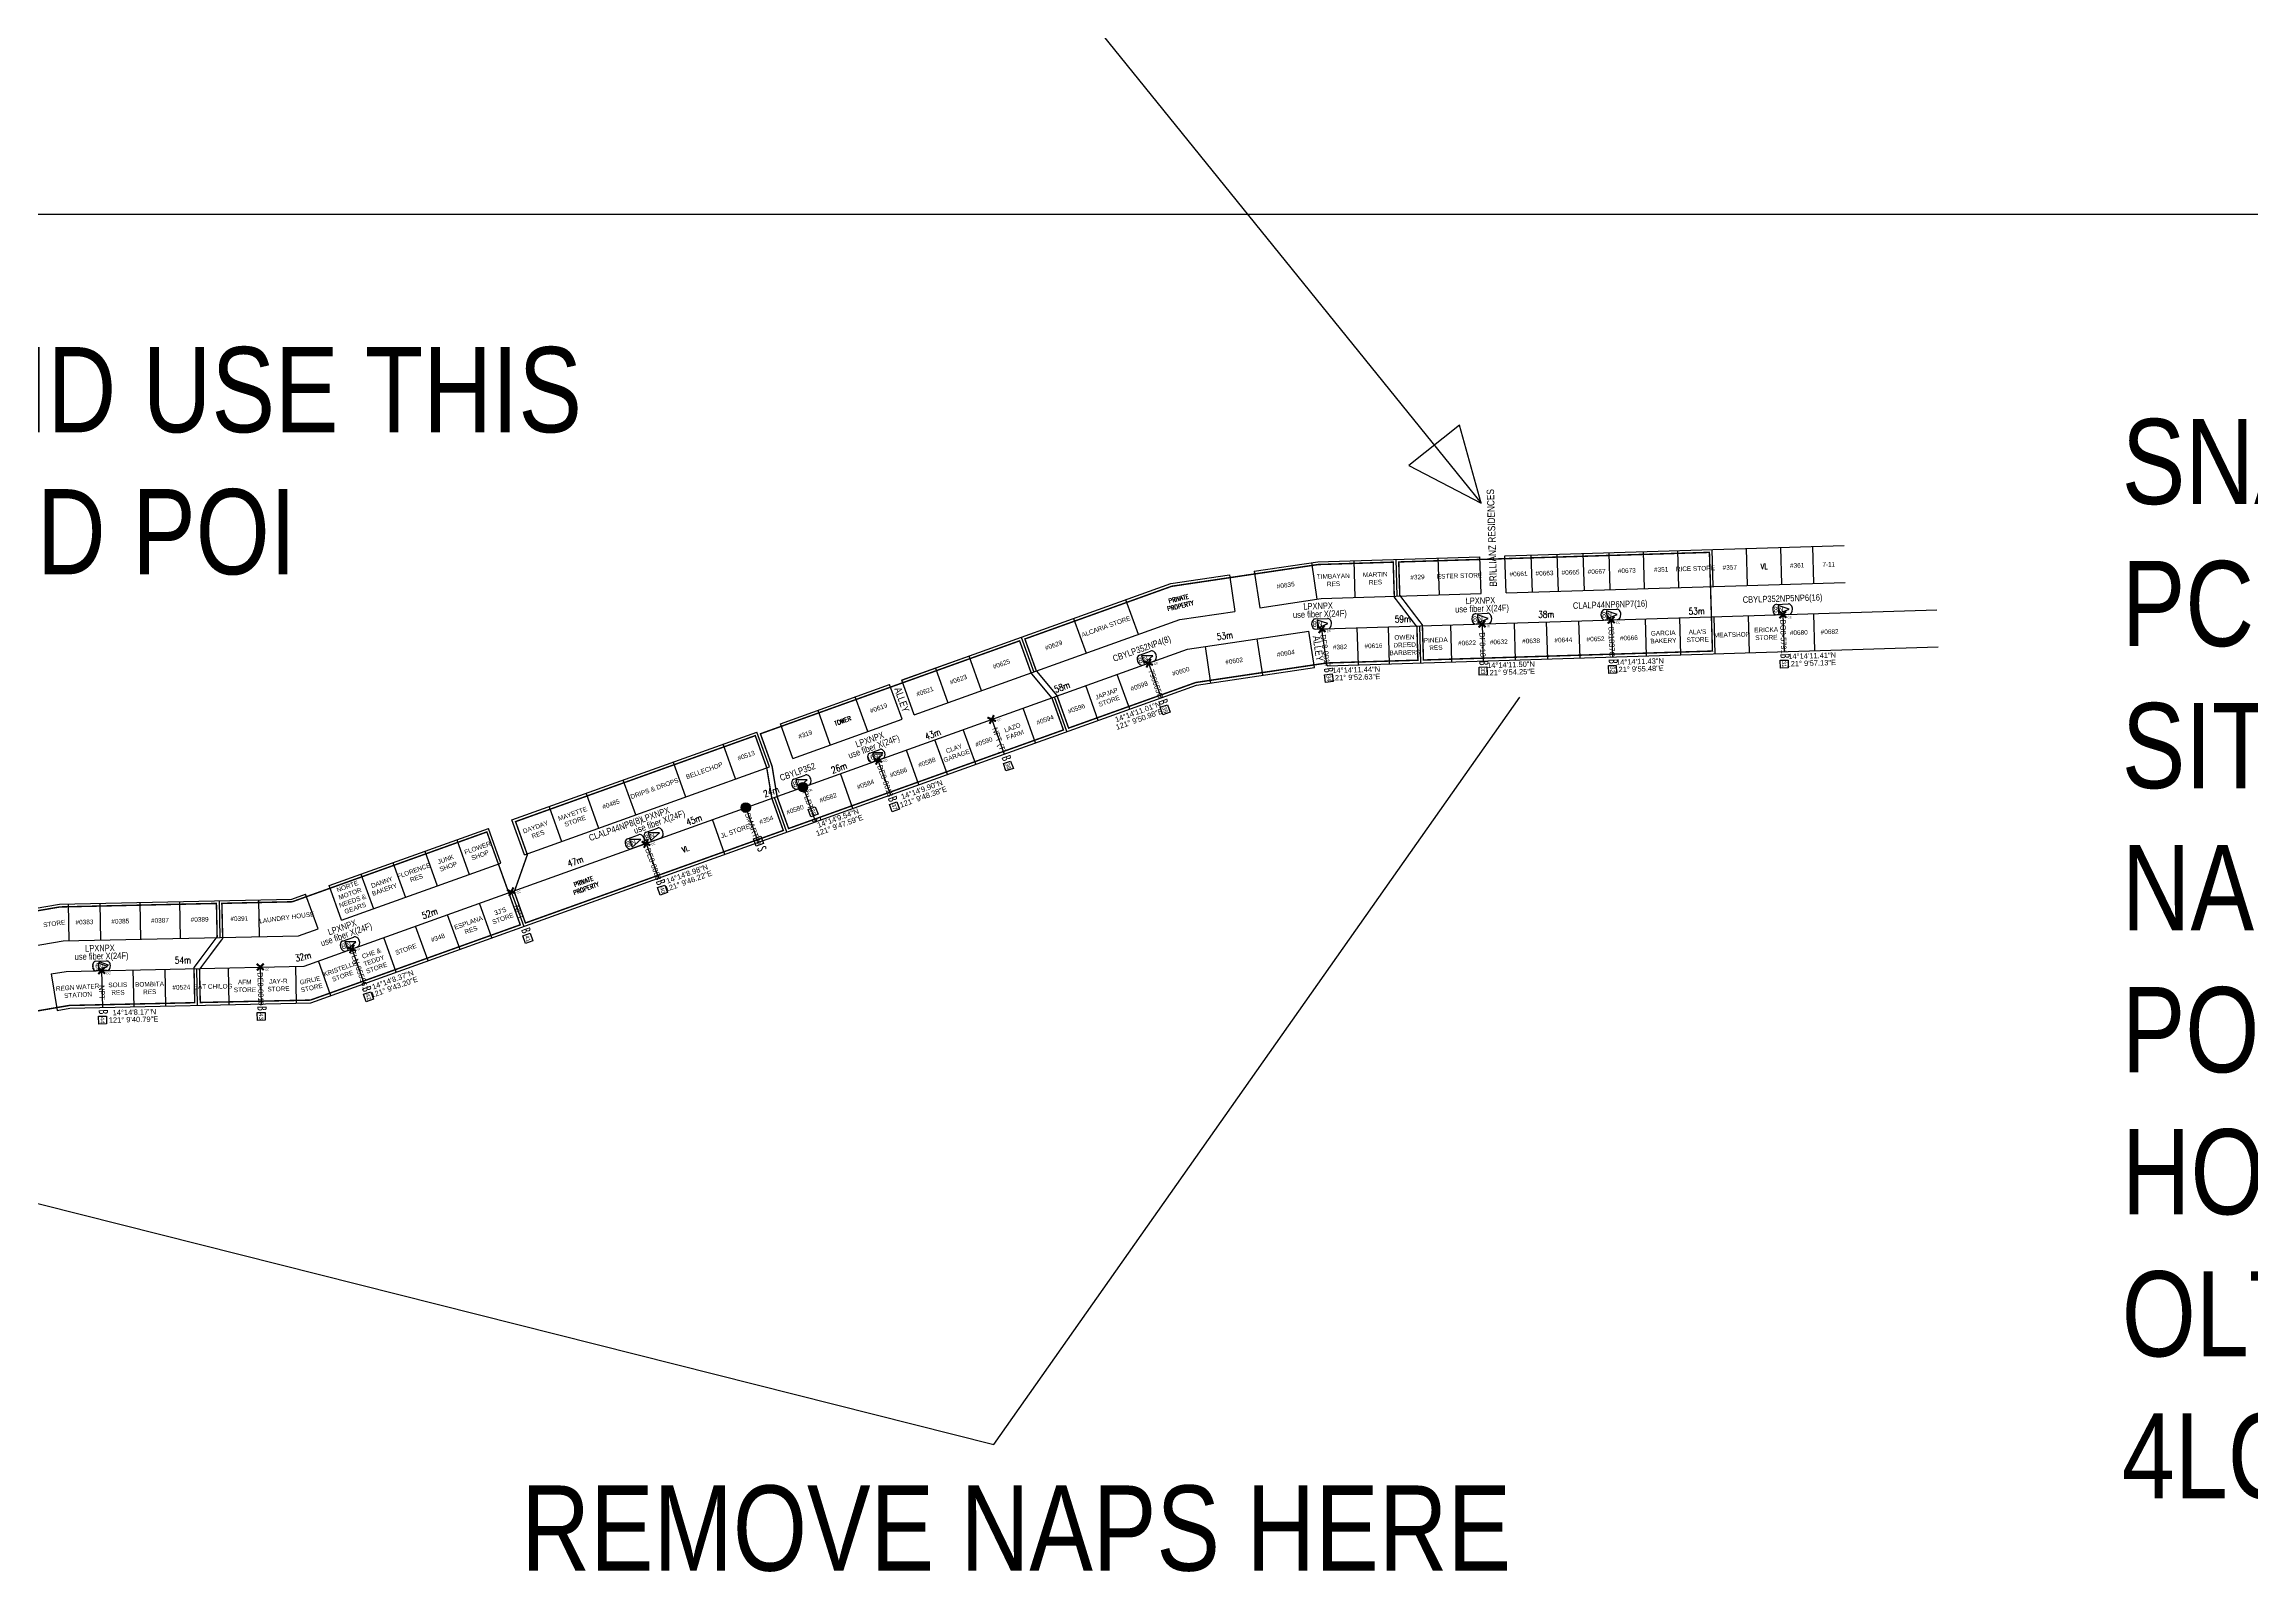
# Model space of a CAD drawing. Extents: x -663610 to -207124, y 70878 to 297551.
# Drawn here: x -212955 to -210562, y 79916 to 81573 of the extents above; entities that cross this region are included whole.
import ezdxf
from ezdxf.enums import TextEntityAlignment as Align

# ---------------------------------------------------------------- set-up
doc = ezdxf.new("R2010")
doc.units = 0
doc.header["$LTSCALE"] = 0.3
doc.linetypes.add('ACAD_ISO05W100', pattern=[33, 24, -3, 0, -3, 0, -3])
doc.layers.get('0').update_dxf_attribs({"linetype": 'CONTINUOUS'})
for name, color, linetype in [('BASEMAP', 7, 'CONTINUOUS'), ('COORDINATES', 3, 'CONTINUOUS'), ('Digitel pole', 7, 'CONTINUOUS'), ('Distance Data', 7, 'CONTINUOUS'), ('Double NAP', 7, 'CONTINUOUS'), ('Electric Pole ID', 7, 'CONTINUOUS'), ('Electrical Pole (Circular Conc.)', 7, 'CONTINUOUS'), ('Electrical Pole (Wood)', 7, 'CONTINUOUS'), ('EXISTING NAP AND LCP', 2, 'CONTINUOUS'), ('Existing NAP ID', 2, 'CONTINUOUS'), ('House Number', 6, 'CONTINUOUS'), ('Lengend', 7, 'CONTINUOUS'), ('NAP Boundary', 1, 'CONTINUOUS'), ('PLDT or SMART Pole ID', 7, 'CONTINUOUS'), ('PLDT Pole (Cirular Conc.)', 7, 'CONTINUOUS'), ('Proposed NAP', 7, 'CONTINUOUS'), ('Proposed NAP ID', 1, 'CONTINUOUS'), ('Road Name', 7, 'CONTINUOUS'), ('Survey sequence', 7, 'CONTINUOUS'), ('Vacant', 1, 'CONTINUOUS')]:
    doc.layers.add(name, color=color, linetype=linetype)
doc.layers.add('Pole size-Big', color=251, linetype='CONTINUOUS', lineweight=0)
doc.layers.add('Pole size-Small', color=251, linetype='CONTINUOUS', lineweight=0)
doc.styles.add('Mark', font='arial.ttf', dxfattribs={"width": 0.8, "height": 2.5})
doc.styles.add('ROMANS', font='ROMANS.SHX', dxfattribs={"width": 0.8, "height": 2})
doc.styles.get("Standard").update_dxf_attribs({"font": '', "width": 0.8})
doc.styles.get('Standard').set_extended_font_data('FangSong_GB2312')

# ---------------------------------------------------------------- blocks, each defined once
blk = doc.blocks.new('Electrical Pole (Circular Conc.)')
at = {"const_width": 1.18}
for points in [[(-322437.5, 145744.4), (-322433.6, 145740.7)], [(-322437.5, 145740.6), (-322433.6, 145744.4)]]:
    blk.add_lwpolyline(points, dxfattribs=at)
at = {"color": 1, "lineweight": 0, "ltscale": 2, "insert": (-322432.9, 145741.5), "char_height": 1.2, "width": 1.894, "attachment_point": 1}
blk.add_mtext('{\\fArial|b0|i0|c0|p34;\\C7;CC}', dxfattribs=at)
blk = doc.blocks.new('Electrical Pole (Wood)')
at = {"const_width": 1.18}
for points in [[(-322437.5, 145736), (-322433.6, 145732.3)], [(-322437.5, 145732.3), (-322433.6, 145736.1)]]:
    blk.add_lwpolyline(points, dxfattribs=at)
at = {"color": 1, "lineweight": 0, "ltscale": 2, "insert": (-322432.8, 145733.3), "char_height": 1.2, "width": 1.271, "attachment_point": 1}
blk.add_mtext('{\\fArial|b0|i0|c0|p34;\\C7;W}', dxfattribs=at)
blk = doc.blocks.new('PLDT Pole (Cirular Conc.)')
at = {"ltscale": 0.3}
blk.add_hatch(color=256, dxfattribs=at).paths.add_polyline_path([(-322433.1, 145724.2, 1), (-322438.4, 145724.2, 1)])
at = {"color": 7, "linetype": 'Continuous'}
blk.add_circle((-322435.8, 145724.2), 2.63, dxfattribs=at)
at = {"insert": (-322432.5, 145721.1), "char_height": 1.2, "width": 3.754, "attachment_point": 5}
blk.add_mtext('{\\fArial|b1|i0|c0|p34;\\C7;CC}', dxfattribs=at)
blk = doc.blocks.new('pldt2')
at = {"layer": 'Lengend'}
h = blk.add_hatch(color=256, dxfattribs=at)
h.dxf.hatch_style = 1
edge = h.paths.add_edge_path()
edge.add_arc((64551.64, 10585.08), 1.85, 0, 360)
blk.add_circle((64551.64, 10585.08), 1.85, dxfattribs=at)
blk = doc.blocks.new('PROPOSED NAP')
at = {"color": 7, "linetype": 'Continuous'}
for p, q in [((74519.1, 11201.4), (74524.6, 11201.4)), ((74524.6, 11196.5), (74519.1, 11196.5))]:
    blk.add_line(p, q, dxfattribs=at)
blk.add_lwpolyline([(74524.8, 11199), (74519.9, 11200.8), (74519.9, 11197.1)], close=True, dxfattribs=at)
for centre, start_param, end_param in [((74519.1, 11199), 3.141593, 4.712389), ((74519.1, 11199), 4.712389, 6.283185), ((74524.6, 11199), 1.570796, 3.141593), ((74524.6, 11199), 0, 1.570796)]:
    blk.add_ellipse(centre, major_axis=(0, -2.44), ratio=0.75, start_param=start_param, end_param=end_param, dxfattribs=at)
at = {"color": 7, "style": 'Mark', "width": 0.8}
for s, height, p in [('8', 2.55, (74518.7, 11197.7)), ('N', 2.12, (74521.2, 11197.9))]:
    blk.add_text(s, height=height, dxfattribs=at).set_placement(p, align=Align.CENTER)
blk = doc.blocks.new('PROPOSED LCP')
at = {"color": 7, "linetype": 'Continuous'}
for p, q in [((74518.8, 11219.9), (74525.3, 11219.9)), ((74525.3, 11214.1), (74518.8, 11214.1))]:
    blk.add_line(p, q, dxfattribs=at)
blk.add_lwpolyline([(74525.4, 11217), (74519.7, 11219.1), (74519.7, 11214.8)], close=True, dxfattribs=at)
for centre, major_axis, start_param, end_param in [((74518.8, 11217), (0, -2.87), 3.141593, 4.712389), ((74518.8, 11217), (0, -2.88), 4.712389, 6.283185), ((74525.3, 11217), (0, -2.87), 1.570796, 3.141593), ((74525.3, 11217), (0, -2.88), 0, 1.570796)]:
    blk.add_ellipse(centre, major_axis=major_axis, ratio=0.75, start_param=start_param, end_param=end_param, dxfattribs=at)
at = {"color": 7, "style": 'Mark', "width": 0.8}
for s, height, p in [('8', 3, (74518.4, 11215.5)), ('L', 2.5, (74521.2, 11215.8))]:
    blk.add_text(s, height=height, dxfattribs=at).set_placement(p, align=Align.CENTER)
blk = doc.blocks.new('DN')
at = {"color": 7, "linetype": 'Continuous'}
for p, q in [((-318213.4, 148769.4), (-318200.5, 148769.4)), ((-318200.5, 148758), (-318213.4, 148758))]:
    blk.add_line(p, q, dxfattribs=at)
blk.add_lwpolyline([(-318199.5, 148762.8), (-318210.6, 148766.9), (-318210.6, 148758.6)], close=True, dxfattribs=at)
blk.add_lwpolyline([(-318201, 148763.3), (-318198.5, 148764.3), (-318209.6, 148768.4), (-318209.6, 148766.6)], dxfattribs=at)
for centre, start_param, end_param in [((-318213.4, 148763.7), 3.141593, 4.712389), ((-318213.4, 148763.7), 4.712389, 6.283185), ((-318200.5, 148763.7), 1.570796, 3.141593), ((-318200.5, 148763.7), 0, 1.570796)]:
    blk.add_ellipse(centre, major_axis=(0, -5.74), ratio=0.75, start_param=start_param, end_param=end_param, dxfattribs=at)
at = {"color": 7, "style": 'Mark', "width": 0.8}
for s, height, p in [('16', 5.93, (-318214.4, 148760.7)), ('N', 4.95, (-318207.6, 148760.3))]:
    blk.add_text(s, height=height, dxfattribs=at).set_placement(p, align=Align.CENTER)

msp = doc.modelspace()

# ---------------------------------------------------------------- linework, layer by layer
at = {"layer": 'BASEMAP', "color": 4, "linetype": 'Continuous', "ltscale": 2}
msp.add_lwpolyline([(-214505.4, 83945.9), (-208336.1, 83945.9), (-208336.1, 81388), (-214505.4, 81388)], close=True, dxfattribs=at)
msp.add_lwpolyline([(-212305.2, 82198.2), (-211397.2, 81074.9), (-211421, 81159.6), (-211475.8, 81115.8), (-211397.2, 81074.9)], dxfattribs=at)
at = {"layer": 'BASEMAP', "color": 251, "ltscale": 2}
for points in [[(-211643.3, 81001.2), (-211574.4, 81011.4), (-211398.7, 81016.9)], [(-211397.4, 80976.9), (-211398.7, 81016.9)], [(-211371.7, 81017.7), (-211004.1, 81029.1)], [(-211370.4, 80977.7), (-211371.7, 81017.7)], [(-211343.4, 81018.6), (-211342.2, 80978.6)], [(-211315.2, 81019.5), (-211314, 80979.5)], [(-211287, 81020.3), (-211285.7, 80980.4)], [(-211257.5, 80981.2), (-211258.7, 81021.2)], [(-211220.3, 80982.4), (-211221.5, 81022.4)], [(-211183.1, 80983.5), (-211184.3, 81023.5)], [(-211145.8, 80984.7), (-211147.1, 81024.7)], [(-211108.6, 80985.9), (-211109.9, 81025.8)], [(-211071.4, 80987), (-211072.6, 81027)], [(-211038.4, 81028.1), (-211037.1, 80988.1)], [(-212025.3, 80883.1), (-211733.7, 80987.7), (-211670, 80997.2)], [(-211670, 80997.2), (-211664.2, 80957.6)], [(-211643.3, 81001.2), (-211637.4, 80961.6)], [(-211575, 80970.9), (-211580.9, 81010.5)], [(-211535.4, 81012.6), (-211534.2, 80972.7)], [(-211489.8, 81014.1), (-211488.6, 80974.1)], [(-211444.2, 81015.5), (-211443, 80975.5)], [(-211768.9, 80932.6), (-211782.4, 80970.2)], [(-211637.4, 80961.6), (-211570.8, 80971.5), (-211397.4, 80976.9)], [(-211370.4, 80977.7), (-211002.9, 80989.1)], [(-212011.8, 80845.4), (-211723.9, 80948.7), (-211664.2, 80957.6)], [(-211839.1, 80949.9), (-211825.6, 80912.2)], [(-211570.2, 80938.3), (-211567.8, 80938.6), (-210903.4, 80959.2)], [(-211360.2, 80905), (-211361.4, 80945)], [(-211325.2, 80906.1), (-211326.4, 80946.1)], [(-211290.2, 80907.2), (-211291.5, 80947.2)], [(-211256.5, 80948.3), (-211255.2, 80908.3)], [(-211218, 80909.4), (-211219.3, 80949.4)], [(-211180.8, 80910.6), (-211182, 80950.6)], [(-211143.6, 80911.7), (-211144.8, 80951.7)], [(-211106.4, 80912.9), (-211107.6, 80952.9)], [(-211070.4, 80954), (-211069.1, 80914)], [(-211035.7, 80915.1), (-211037, 80955.1)], [(-212947.3, 80564.5), (-212931, 80567.3), (-212673, 80573.1), (-211715.8, 80916.6), (-211584, 80936.2)], [(-211895.8, 80929.5), (-211882.3, 80891.9)], [(-211634.1, 80888.3), (-211640, 80927.9)], [(-211578.1, 80896.6), (-211584, 80936.2)], [(-211564.3, 80898.7), (-211570.2, 80938.3)], [(-211530.4, 80899.7), (-211531.7, 80939.7)], [(-211496.6, 80900.8), (-211497.9, 80940.8)], [(-211462.8, 80901.8), (-211464, 80941.8)], [(-211429, 80902.9), (-211430.2, 80942.9)], [(-211396.4, 80943.9), (-211395.2, 80903.9)], [(-211952.4, 80909.2), (-212025.3, 80883.1)], [(-211938.9, 80871.6), (-211952.4, 80909.2)], [(-211757.8, 80901.5), (-211744.3, 80863.9)], [(-211690.2, 80879.9), (-211696.1, 80919.5)], [(-211564.3, 80898.7), (-210902.2, 80919.2)], [(-212940.6, 80525.1), (-212927.1, 80527.4), (-212665.6, 80533.2), (-211706, 80877.6), (-211578.1, 80896.6)], [(-212156.9, 80835.8), (-212038.5, 80878.3)], [(-212025, 80840.7), (-212038.5, 80878.3)], [(-212011.8, 80845.4), (-212025.3, 80883.1)], [(-211988.9, 80896.1), (-211975.4, 80858.5)], [(-211812.3, 80839.5), (-211825.8, 80877.1)], [(-211778.3, 80851.7), (-211791.8, 80889.3)], [(-212116.3, 80850.4), (-212102.8, 80812.7)], [(-212062.2, 80827.3), (-212075.7, 80865)], [(-211880.3, 80815.1), (-211893.8, 80852.7)], [(-211846.3, 80827.3), (-211859.8, 80864.9)], [(-212447.8, 80731.5), (-212182.3, 80826.7)], [(-212168.8, 80789.1), (-212182.3, 80826.7)], [(-212143.4, 80798.2), (-212156.9, 80835.8)], [(-212143.4, 80798.2), (-212025, 80840.7)], [(-211945.1, 80791.8), (-211958.6, 80829.4)], [(-211927.8, 80840.5), (-211914.3, 80802.8)], [(-212205.5, 80775.9), (-212219, 80813.5)], [(-212006.8, 80769.7), (-212020.3, 80807.3)], [(-211975.9, 80780.7), (-211989.4, 80818.4)], [(-212434.2, 80693.8), (-212168.8, 80789.1)], [(-212273.1, 80794.1), (-212259.6, 80756.5)], [(-212078.2, 80744), (-212091.7, 80781.7)], [(-212051.1, 80796.2), (-212037.6, 80758.6)], [(-212367.4, 80760.3), (-212353.9, 80722.7)], [(-212313.7, 80737.1), (-212327.2, 80774.7)], [(-212149.8, 80718.3), (-212163.3, 80756)], [(-212132.3, 80767.1), (-212118.8, 80729.5)], [(-212434.2, 80693.8), (-212447.8, 80731.5)], [(-212407.6, 80745.9), (-212394, 80708.2)], [(-212216.9, 80694.2), (-212230.4, 80731.9)], [(-212194.4, 80744.8), (-212180.9, 80707.2)], [(-212646, 80660.4), (-212473.2, 80722.4)], [(-212507.7, 80710), (-212494.2, 80672.3)], [(-212459.7, 80684.7), (-212473.2, 80722.4)], [(-212302.5, 80706), (-212289, 80668.4)], [(-212632.4, 80622.7), (-212459.7, 80684.7)], [(-212576.8, 80685.2), (-212563.3, 80647.5)], [(-212542.3, 80697.6), (-212528.8, 80659.9)], [(-212632.4, 80622.7), (-212646, 80660.4)], [(-212611.4, 80672.8), (-212597.9, 80635.1)], [(-213398.3, 80561.4), (-212938, 80640.2), (-212686.5, 80645.8), (-212671.4, 80651.2)], [(-212928.8, 80640.4), (-212927.9, 80600.4)], [(-212893.3, 80601.2), (-212894.2, 80641.2)], [(-212851.2, 80642.1), (-212850.3, 80602.1)], [(-212808.2, 80643.1), (-212807.3, 80603.1)], [(-212765.2, 80644), (-212764.3, 80604.1)], [(-212721.3, 80605), (-212722.2, 80645)], [(-212657.9, 80613.6), (-212671.4, 80651.2)], [(-212469.6, 80603.6), (-212483.1, 80641.2)], [(-212448.5, 80653.6), (-212435, 80616)], [(-213392.6, 80521.8), (-212934.1, 80600.3), (-212679.1, 80606), (-212657.9, 80613.6)], [(-212538.7, 80578.8), (-212552.2, 80616.4)], [(-212504.1, 80591.2), (-212517.6, 80628.8)], [(-212621.3, 80591.6), (-212607.8, 80554)], [(-212573.2, 80566.4), (-212586.7, 80604)], [(-212947.3, 80564.5), (-212940.6, 80525.1)], [(-212892.6, 80568.2), (-212891.7, 80528.2)], [(-212857.3, 80529), (-212858.2, 80569)], [(-212822.9, 80529.7), (-212823.8, 80569.7)], [(-212788.5, 80530.5), (-212789.4, 80570.5)], [(-212754.1, 80531.3), (-212755, 80571.3)], [(-212720.6, 80572), (-212719.7, 80532)], [(-212681.2, 80532.9), (-212682.1, 80572.9)], [(-212644, 80541), (-212657.5, 80578.6)]]:
    msp.add_lwpolyline(points, dxfattribs=at)
at = {"layer": 'BASEMAP', "color": 1, "linetype": 'Continuous', "ltscale": 2}
msp.add_lwpolyline([(-213346.1, 80412.5), (-211925.7, 80054.5), (-211355.3, 80864.6)], dxfattribs=at)
at = {"layer": 'NAP Boundary', "color": 5, "linetype": 'ACAD_ISO05W100', "lineweight": 0, "ltscale": 2, "const_width": 1.56}
for points in [[(-211486.7, 81011.2), (-211485.6, 80975.1), (-211461.1, 80942.9), (-211459.9, 80904.9), (-211146.7, 80914.6), (-211147.8, 80951.6), (-211148.8, 80984.6), (-211150, 81021.6)], [(-211891.9, 80927.7), (-211879.6, 80893.4), (-211857.1, 80866.4), (-211844.5, 80831.1), (-211706.7, 80880.5), (-211564.5, 80901.7), (-211465.9, 80904.7), (-211467, 80940.8), (-211491.5, 80973), (-211492.7, 81011), (-211574.1, 81008.4), (-211732.9, 80984.8)], [(-212178.5, 80824.9), (-212165.9, 80789.8), (-212160.4, 80756.7), (-212148, 80722.2), (-211850.1, 80829.1), (-211862.4, 80863.4), (-211884.9, 80890.4), (-211897.6, 80925.7)], [(-212443.9, 80729.7), (-212431.1, 80693.8), (-212445.3, 80653.6), (-212433.2, 80619.8), (-212153.7, 80720.1), (-212166.2, 80755.2), (-212171.7, 80788.3), (-212184.1, 80822.9)], [(-212762.2, 80641.1), (-212761.3, 80603.1), (-212786.4, 80569.5), (-212785.6, 80533.6), (-212666.2, 80536.2), (-212438.8, 80617.8), (-212451.3, 80652.6), (-212462.5, 80683.7), (-212475, 80718.5), (-212644.9, 80657.5), (-212685.9, 80642.8)], [(-212993.8, 80627.6), (-212987.6, 80591.6), (-212971.1, 80561), (-212964.8, 80524), (-212941.1, 80528.1), (-212927.4, 80530.4), (-212791.6, 80533.4), (-212792.4, 80571.5), (-212767.3, 80605), (-212768.1, 80641), (-212937.7, 80637.2)]]:
    msp.add_lwpolyline(points, close=True, dxfattribs=at)
at = {"layer": 'Survey sequence', "color": 9, "ltscale": 2, "true_color": 0xc7c8ca}
for points in [[(-211391.2, 80897.4), (-211390.9, 80888.9), (-211399.4, 80888.6), (-211399.6, 80897.1)], [(-211250.9, 80899), (-211250.6, 80890.5), (-211259.1, 80890.3), (-211259.3, 80898.8)], [(-211064.8, 80904.8), (-211064.5, 80896.3), (-211073, 80896.1), (-211073.2, 80904.6)], [(-211558.9, 80890), (-211557.6, 80881.6), (-211566, 80880.4), (-211567.2, 80888.8)], [(-211737.3, 80856.4), (-211734.4, 80848.4), (-211742.3, 80845.6), (-211745.2, 80853.6)], [(-211907.3, 80795.4), (-211904.4, 80787.4), (-211912.4, 80784.6), (-211915.2, 80792.6)], [(-212119, 80745.6), (-212116.1, 80737.6), (-212124, 80734.8), (-212126.9, 80742.8)], [(-212030.6, 80751.2), (-212027.7, 80743.2), (-212035.7, 80740.3), (-212038.5, 80748.3)], [(-212178.2, 80714), (-212175.3, 80706), (-212183.2, 80703.2), (-212186.1, 80711.2)], [(-212282, 80660.9), (-212279.1, 80652.9), (-212287.1, 80650.1), (-212290, 80658.1)], [(-212428, 80608.6), (-212425.1, 80600.5), (-212433.1, 80597.7), (-212436, 80605.7)], [(-212600.7, 80545.3), (-212597.8, 80537.3), (-212605.7, 80534.4), (-212608.6, 80542.5)], [(-212887.4, 80518.9), (-212887.2, 80510.4), (-212895.7, 80510.2), (-212895.9, 80518.7)], [(-212715.4, 80522.8), (-212715.2, 80514.3), (-212723.7, 80514.1), (-212723.9, 80522.6)]]:
    msp.add_lwpolyline(points, close=True, dxfattribs=at)

# ---------------------------------------------------------------- block references
at = {"layer": 'Digitel pole', "color": 7, "xscale": 2.769470818281637, "yscale": 2.769470818281637, "zscale": 2.769470818276872, "rotation": 359.1302262035956}
msp.add_blockref('pldt2', (-391392.7, 54146.9), dxfattribs=at)
at = {"layer": 'Double NAP', "color": 2}
for p, xscale, yscale, zscale, rotation in [((102724.5, 51507.5), 0.9, 0.9, 0.9, 19.73966277557737), ((76410.7, -46888.1), 0.9000000000000006, 0.9000000000000006, 0.9000000000000006, 1.279019690375121)]:
    msp.add_blockref('DN', p, dxfattribs=dict(at, xscale=xscale, yscale=yscale, zscale=zscale, rotation=rotation))
at = {"layer": 'Electrical Pole (Circular Conc.)', "color": 1, "lineweight": 0, "zscale": 1.919302000013738}
for p, xscale, yscale, rotation in [((415963.7, -179469), 1.919302000000065, 1.919302000016501, 1.775340748800964), ((416149.7, -179463.2), 1.919302000000065, 1.919302000016501, 1.775340748919993), ((441741.8, -104549.4), 1.919302000000066, 1.919302000016501, 8.472959952234852), ((465203.7, 26630.1), 1.919302000000065, 1.9193020000165, 19.73966277580956), ((465033.7, 26569.1), 1.919302000000065, 1.919302000016501, 19.73966277543991), ((464910.4, 26524.9), 1.919302000000065, 1.919302000016501, 19.73966277542072), ((464659, 26434.6), 1.919302000000065, 1.9193020000165, 19.73966277532902), ((464513, 26382.3), 1.919302000000065, 1.919302000016501, 19.73966277538861), ((412048.2, -185272.5), 1.919302000000065, 1.919302000016501, 1.279019690012353), ((412220.2, -185268.6), 1.919302000000064, 1.919302000016501, 1.279019690428218)]:
    msp.add_blockref('Electrical Pole (Circular Conc.)', p, dxfattribs=dict(at, xscale=xscale, yscale=yscale, rotation=rotation))
at = {"layer": 'Electrical Pole (Wood)', "color": 1, "lineweight": 0, "xscale": 1.919302000000065, "yscale": 1.919302000016501, "zscale": 1.919302000013738}
for p, rotation in [((415823.2, -179457.3), 1.775340749068436), ((464334.8, 26335.3), 19.73966277552305)]:
    msp.add_blockref('Electrical Pole (Wood)', p, dxfattribs=dict(at, rotation=rotation))
at = {"layer": 'EXISTING NAP AND LCP', "color": 1}
for name, p, xscale, yscale, zscale, rotation in [('PROPOSED NAP', (-385300.1, 49257), 2.347523674960324, 2.347523674887796, 2.347523674886913, 1.775340749068758), ('PROPOSED NAP', (-385114, 49262.7), 2.347523674960324, 2.347523674887796, 2.347523674886913, 1.775340748988375), ('PROPOSED NAP', (-367542.1, -2924.1), 2.347523674960324, 2.347523674887796, 2.347523674886913, 19.73966277558336), ('PROPOSED LCP', (-344537.4, 9482.2), 1.995395123738757, 1.995395123677106, 1.995395123676357, 19.7396627755117), ('PROPOSED NAP', (-368097, -3123.2), 2.347523674960325, 2.347523674887796, 2.347523674886913, 19.73966277538036)]:
    msp.add_blockref(name, p, dxfattribs=dict(at, xscale=xscale, yscale=yscale, zscale=zscale, rotation=rotation))
at = {"layer": 'PLDT Pole (Cirular Conc.)', "color": 1, "lineweight": 0, "xscale": 1.919302000000065, "yscale": 1.919302000016501, "zscale": 1.919302000013738, "rotation": 19.73966277544917}
msp.add_blockref('PLDT Pole (Cirular Conc.)', (464817.7, 26528.9), dxfattribs=at)
at = {"layer": 'Proposed NAP', "color": 1, "yscale": 2.347523674887796, "zscale": 2.347523674886913}
for p, xscale, rotation in [((-385613.7, 49247), 2.347523674960324, 1.77534074897252), ((-385440, 49252.6), 2.347523674960323, 1.775340749062186), ((-368076.7, -3116), 2.347523674960324, 19.73966277493106), ((-368405.7, -3234), 2.347523674960324, 19.73966277562572)]:
    msp.add_blockref('PROPOSED NAP', p, dxfattribs=dict(at, xscale=xscale, rotation=rotation))

# ---------------------------------------------------------------- texts
at = {"layer": 'BASEMAP', "color": 1, "ltscale": 2, "char_height": 92.379, "attachment_point": 1, "style": 'Mark'}
for s, insert, width in [('MERGE THIS AND USE THIS SUBFEEDER AND POI', (-213765.7, 81244.2), 1506.56), ('SNAP ID: 15713\\PPCN:^ICMNS11211594-G1121\\PSITE NAME: BRILLIANZ RESIDENCE MAMATID, CABUYAO CITY, LAGUNA\\PNAPLOC:^IRUSSEL LOPEZ\\PPOI INFO: MARK DELA CRUZ\\PHOMING EXCHANGE: PLDT CALAMBA\\POLT Distance: 6000m\\P4LCP; 1LCP-4 NAPS', (-210703.1, 81166.3), 4534.791), ('REMOVE NAPS HERE', (-212437.7, 80010), 1506.56)]:
    msp.add_mtext(s, dxfattribs=dict(at, insert=insert, width=width))
at = {"layer": 'COORDINATES', "color": 3, "style": 'Mark', "width": 0.8}
for s, rotation, p in [(' 14°14\'11.44"N', 1.7753, (-211533.8, 80891.4)), (' 14°14\'11.50"N', 1.7753, (-211366.1, 80896.9)), ('121° 9\'55.48"E', 1.7753, (-211226.1, 80892.4)), (' 14°14\'11.43"N', 1.7753, (-211226.3, 80900.4)), ('121° 9\'57.13"E', 1.7753, (-211039.5, 80898.6)), (' 14°14\'11.41"N', 1.7753, (-211039.7, 80906.6)), ('121° 9\'52.63"E', 1.7753, (-211533.5, 80883.4)), ('121° 9\'54.25"E', 1.7753, (-211365.8, 80888.9)), (' 14°14\'11.01"N', 19.7397, (-211769.6, 80845.7)), ('121° 9\'50.98"E', 19.7397, (-211766.9, 80838.1)), ('121° 9\'48.38"E', 19.7397, (-212001, 80753.8)), (' 14°14\'9.90"N', 19.7397, (-212003.7, 80761.3)), ('121° 9\'47.59"E', 19.7397, (-212091.8, 80722.9)), (' 14°14\'9.54"N', 19.7397, (-212094.5, 80730.4)), (' 14°14\'8.98"N', 19.7397, (-212258.1, 80670)), ('121° 9\'46.22"E', 19.7397, (-212255.4, 80662.5)), (' 14°14\'8.37"N', 19.7397, (-212577, 80555.2)), ('121° 9\'43.20"E', 19.7397, (-212574.3, 80547.6)), ('121° 9\'40.79"E', 1.279, (-212857.9, 80512.2)), (' 14°14\'8.17"N', 1.279, (-212858, 80520.2))]:
    msp.add_text(s, height=5.808, rotation=rotation, dxfattribs=at).set_placement(p, align=Align.CENTER)
at = {"layer": 'Digitel pole', "style": 'Mark', "width": 0.8}
msp.add_text('SMART', height=6, rotation=289.7397, dxfattribs=at).set_placement((-212190.7, 80724.8), align=Align.CENTER)
at = {"layer": 'Distance Data', "style": 'ROMANS', "width": 0.8}
for s, rotation, p in [('59m', 1.7753, (-211482.3, 80949.4)), ('38m', 1.7753, (-211326.9, 80954.4)), ('53m', 1.7753, (-211163.8, 80958)), ('53m', 8.473, (-211675.1, 80931.2)), ('58m', 19.7397, (-211851.6, 80875.6)), ('43m', 19.7397, (-211991.6, 80824.5)), ('26m', 19.7397, (-212093.3, 80788)), ('24m', 19.7397, (-212166.8, 80762.2)), ('45m', 19.7397, (-212250.4, 80731.6)), ('47m', 19.7397, (-212379, 80686.6)), ('52m', 19.7397, (-212536.9, 80630.3)), ('32m', 13.1799, (-212674.2, 80583.3)), ('54m', 1.279, (-212804.4, 80579.5))]:
    msp.add_text(s, height=7.26, rotation=rotation, dxfattribs=at).set_placement(p, align=Align.MIDDLE_CENTER)
at = {"layer": 'Electric Pole ID', "style": 'Mark', "width": 0.8}
for s, rotation, p in [('DG8-5791', 271.7753, (-211072.8, 80930.2)), ('DF8-0017', 278.473, (-211569.1, 80914.4)), ('DF8-18', 271.7753, (-211398.9, 80921.5)), ('831837C', 271.7753, (-211258.9, 80924.5)), ('796665C', 289.7397, (-211752.7, 80878.1)), ('NPT (T)', 289.7397, (-211922.7, 80817.1)), ('DE8-0013', 289.7397, (-212046.1, 80772.9)), ('DE8-0088', 289.7397, (-212297.5, 80682.6)), ('NPT', 289.7397, (-212443.5, 80630.3)), ('TLN-055961', 289.7397, (-212616, 80567.5)), ('DE8-0010', 271.279, (-212723.2, 80548.3)), ('NPT', 271.279, (-212895.2, 80544.4))]:
    msp.add_text(s, height=6, rotation=rotation, dxfattribs=at).set_placement(p, align=Align.CENTER)
at = {"layer": 'Existing NAP ID', "style": 'Mark', "width": 0.8}
for s, rotation, p in [('CLALP44NP6NP7(16)', 1.7753, (-211257.4, 80961.6)), ('CBYLP352NP5NP6(16)', 1.7753, (-211070.6, 80968.1)), ('CBYLP352NP4(8)', 19.7397, (-211764.1, 80914)), ('CLALP44NP8(8)', 19.7397, (-212334.4, 80718.7))]:
    msp.add_text(s, height=7, rotation=rotation, dxfattribs=at).set_placement(p, align=Align.CENTER)
at = {"layer": 'Existing NAP ID', "color": 2, "style": 'Mark', "width": 0.8}
msp.add_text('CBYLP352', height=7, rotation=19.7397, dxfattribs=at).set_placement((-212137.1, 80780.4), align=Align.CENTER)
at = {"layer": 'House Number', "color": 6, "char_height": 5, "width": 49.861, "attachment_point": 5, "style": 'Mark'}
for s, insert, rotation in [('TIMBAYAN\\PRES', (-211557.5, 80991.6), 1.7753), ('MARTIN\\PRES', (-211512, 80993.4), 1.7753), ('#329', (-211466.4, 80994.8), 1.7753), ('ESTER STORE', (-211420.8, 80996.2), 1.7753), ('#0661', (-211356.9, 80998.2), 1.7753), ('#0663', (-211328.7, 80999), 1.7753), ('#0665', (-211300.5, 80999.9), 1.7753), ('#0667', (-211272.2, 81000.8), 1.7753), ('#0673', (-211239.5, 81001.8), 1.7753), ('#351', (-211202.3, 81003), 1.7753), ('RICE STORE', (-211165.1, 81004.1), 1.7753), ('#357', (-211127.9, 81005.3), 1.7753), ('#361', (-211054.9, 81007.5), 1.7753), ('7-11', (-211020.6, 81008.6), 1.7753), ('#0635', (-211609.2, 80986), 8.473), ('ALCARIA STORE', (-211804, 80941.2), 19.7397), ('#0629', (-211860.7, 80920.9), 19.7397), ('#382', (-211550.3, 80919), 1.7753), ('#0616', (-211514.1, 80920.3), 1.7753), ('OWEN \\PDREED\\PBARBERS', (-211480.3, 80921.3), 1.7753), ('PINEDA\\PRES', (-211446.5, 80922.4), 1.7753), ('#0622', (-211412.7, 80923.4), 1.7753), ('#0632', (-211378.3, 80924.5), 1.7753), ('#0638', (-211343.3, 80925.6), 1.7753), ('#0644', (-211308.3, 80926.6), 1.7753), ('#0652', (-211273.4, 80927.7), 1.7753), ('#0666', (-211237.3, 80928.8), 1.7753), ('GARCIA\\PBAKERY', (-211200, 80930), 1.7753), ("ALA'S\\PSTORE", (-211162.8, 80931.2), 1.7753), ('MEATSHOP', (-211125.6, 80932.3), 1.7753), ('ERICKA\\PSTORE', (-211088.4, 80933.5), 1.7753), ('#0680', (-211053.1, 80934.6), 1.7753), ('#0682', (-211019.7, 80935.6), 1.7753), ('#0625', (-211917.3, 80900.6), 19.7397), ('#0600', (-211723, 80892.7), 16.5648), ('#0602', (-211665.1, 80903.9), 8.473), ('#0604', (-211609.1, 80912.2), 8.473), ('#0621', (-212000.3, 80870.8), 19.7397), ('#0623', (-211963.9, 80883.8), 19.7397), ('JAPJAP\\PSTORE', (-211802, 80864.4), 19.7397), ('#0598', (-211768, 80876.6), 19.7397), ('#0619', (-212050.4, 80852.8), 19.7397), ('#0596', (-211836, 80852.2), 19.7397), ('#319', (-212129.9, 80824.3), 19.7397), ('LAZO\\PFARM', (-211904, 80827.8), 19.7397), ('#0594', (-211870, 80840), 19.7397), ('#0513', (-212193.9, 80801.3), 19.7397), ('CLAY\\PGARAGE', (-211967.3, 80805.1), 19.7397), ('#0590', (-211936.4, 80816.1), 19.7397), ('BELLECHOP', (-212239.3, 80785), 19.7397), ('#0586', (-212028.9, 80783), 19.7397), ('#0588', (-211998.1, 80794), 19.7397), ('#0485', (-212340.5, 80748.7), 19.7397), ('DRIPS & DROPS', (-212293.4, 80765.6), 19.7397), ('#0582', (-212105.2, 80755.6), 19.7397), ('#0584', (-212064.6, 80770.1), 19.7397), ('DAYDAY\\PRES', (-212420.9, 80719.9), 19.7397), ('MAYETTE\\PSTORE', (-212380.7, 80734.3), 19.7397), ('#354', (-212172.1, 80731.6), 19.7397), ('#0580', (-212141, 80742.7), 19.7397), ('FLOWER\\PSHOP', (-212483.7, 80697.3), 19.7397), ('JL STORE', (-212205.7, 80719.5), 19.7397), ('FLORENCE\\PRES', (-212552.8, 80672.5), 19.7397), ('JUNK\\PSHOP', (-212518.2, 80684.9), 19.7397), ('NORTE\\PMOTOR \\PNEEDS &\\PGEARS', (-212621.9, 80647.7), 19.7397), ('DANNY\\PBAKERY', (-212587.4, 80660.1), 19.7397), ("3J'S\\PSTORE", (-212459, 80628.6), 19.7397), ('STORE', (-212943.9, 80619.2), 7.8962), ('#0383', (-212911.1, 80620.8), 1.279), ('#0385', (-212872.3, 80621.7), 1.279), ('#0387', (-212829.3, 80622.6), 1.279), ('#0389', (-212786.3, 80623.6), 1.279), ('#0391', (-212743.3, 80624.5), 1.279), ('LAUNDRY HOUSE', (-212691.8, 80625.7), 7.6843), ('ESPLANA\\PRES', (-212493.6, 80616.2), 19.7397), ('CHE &\\PTEDDY\\PSTORE', (-212597.3, 80579), 19.7397), ('STORE', (-212562.7, 80591.4), 19.7397), ('#348', (-212528.1, 80603.8), 19.7397), ('KRISTELLE\\PSTORE', (-212632.7, 80566.3), 19.7397), ('REGN WATER STATION', (-212918.3, 80546), 3.6206), ('SOLIS\\PRES', (-212874.9, 80548.6), 1.279), ('BOMBITA\\PRES', (-212840.5, 80549.3), 1.279), ('#0524', (-212806.1, 80550.1), 1.279), ('EAT CHILOG', (-212771.7, 80550.9), 1.279), ('AFM\\PSTORE', (-212737.3, 80551.6), 1.279), ('JAY-R\\PSTORE', (-212700.9, 80552.5), 1.279), ('GIRLIE\\PSTORE', (-212665.7, 80553.6), 12.2791)]:
    msp.add_mtext(s, dxfattribs=dict(at, insert=insert, rotation=rotation))
at = {"layer": 'PLDT or SMART Pole ID', "style": 'Mark', "width": 0.8}
msp.add_text('PLDT', height=6, rotation=289.7397, dxfattribs=at).set_placement((-212129.7, 80752), align=Align.CENTER)
at = {"layer": 'Pole size-Big', "color": 2, "lineweight": 0, "width": 0.8}
for rotation, p in [(271.7753, (-211399.5, 80904.2)), (271.7753, (-211259.2, 80906)), (271.7753, (-211073.1, 80911.8)), (278.473, (-211568, 80896)), (289.7397, (-211747.4, 80860.5)), (289.7397, (-211917.4, 80799.5)), (289.7397, (-212040.7, 80755.2)), (289.7397, (-212292.1, 80665)), (289.7397, (-212438.1, 80612.6)), (289.7397, (-212610.7, 80549.2)), (271.279, (-212895.7, 80526)), (271.279, (-212723.7, 80529.8))]:
    msp.add_text('B', height=10, rotation=rotation, dxfattribs=at).set_placement(p)
at = {"layer": 'Pole size-Small', "color": 2, "lineweight": 0, "width": 0.8}
for p in [(-212123.3, 80732.8), (-212182.5, 80701.2)]:
    msp.add_text('S', height=10, rotation=289.7397, dxfattribs=at).set_placement(p)
at = {"layer": 'Proposed NAP ID', "style": 'Mark', "width": 0.8}
for s, rotation, p in [('LPXNPX', 1.7753, (-211398.1, 80965.9)), ('use fiber X(24F)', 1.7753, (-211572.1, 80951.3)), ('LPXNPX', 1.7753, (-211574, 80960)), ('use fiber X(24F)', 1.7753, (-211396.3, 80957.2)), ('LPXNPX', 19.7397, (-212058.9, 80815.4)), ('use fiber X(24F)', 19.7397, (-212054.4, 80807.7)), ('use fiber X(24F)', 19.7397, (-212286.9, 80726.2)), ('LPXNPX', 19.7397, (-212291.4, 80733.9)), ('use fiber X(24F)', 19.7397, (-212626.2, 80604.1)), ('LPXNPX', 19.7397, (-212630.7, 80611.8)), ('use fiber X(24F)', 1.279, (-212892.5, 80580.4)), ('LPXNPX', 1.279, (-212894.3, 80589.1))]:
    msp.add_text(s, height=7, rotation=rotation, dxfattribs=at).set_placement(p, align=Align.CENTER)
at = {"layer": 'Road Name', "color": 7, "lineweight": 0, "style": 'Mark', "width": 0.8}
for s, rotation, p in [('BRILLIANZ RESIDENCES', 91.7753, (-211385.8, 81037.3)), ('ALLEY', 278.473, (-211574.1, 80917.4)), ('ALLEY', 289.7397, (-212025.2, 80861.9))]:
    e = msp.add_text(s, height=8, rotation=rotation, dxfattribs=at)
    e.set_placement(p, align=Align.MIDDLE_CENTER)
    e.dxf.unprotected_set("ltscale", 0)
at = {"layer": 'Survey sequence', "color": 9, "true_color": 0xc7c8ca, "style": 'Mark', "width": 0.8}
for s, rotation, p in [('32', 271.7753, (-211257.3, 80894.5)), ('31', 271.7753, (-211071.2, 80900.3)), ('34', 278.473, (-211564.7, 80884.8)), ('33', 271.7753, (-211397.6, 80892.8)), ('35', 289.7397, (-211742, 80850.1)), ('36', 289.7397, (-211912, 80789.1)), ('38', 289.7397, (-212123.6, 80739.3)), ('37', 289.7397, (-212035.3, 80744.9)), ('39', 289.7397, (-212182.9, 80707.7)), ('40', 289.7397, (-212286.7, 80654.6)), ('41', 289.7397, (-212432.7, 80602.2)), ('42', 289.7397, (-212605.4, 80539)), ('44', 271.279, (-212893.9, 80514.4)), ('43', 271.279, (-212721.9, 80518.3))]:
    msp.add_text(s, height=4.52, rotation=rotation, dxfattribs=at).set_placement(p, align=Align.CENTER)
at = {"layer": 'Vacant', "color": 251, "attachment_point": 5, "style": 'ROMANS'}
for s, insert, char_height, width, rotation in [('VL', (-211090.6, 81006.4), 6, 12.603, 1.7753), ('PRIVATE\\PPROPERTY', (-211724.2, 80967.5), 4.8, 20.593, 13.4524), ('TOWER', (-212089.3, 80838.9), 4.8, 20.593, 19.7397), ('VL', (-212259.7, 80700.1), 6, 12.603, 19.7397), ('PRIVATE\\PPROPERTY', (-212368.8, 80661), 4.8, 20.593, 19.7397)]:
    msp.add_mtext(s, dxfattribs=dict(at, insert=insert, char_height=char_height, width=width, rotation=rotation))

doc.saveas('drawing.dxf')
